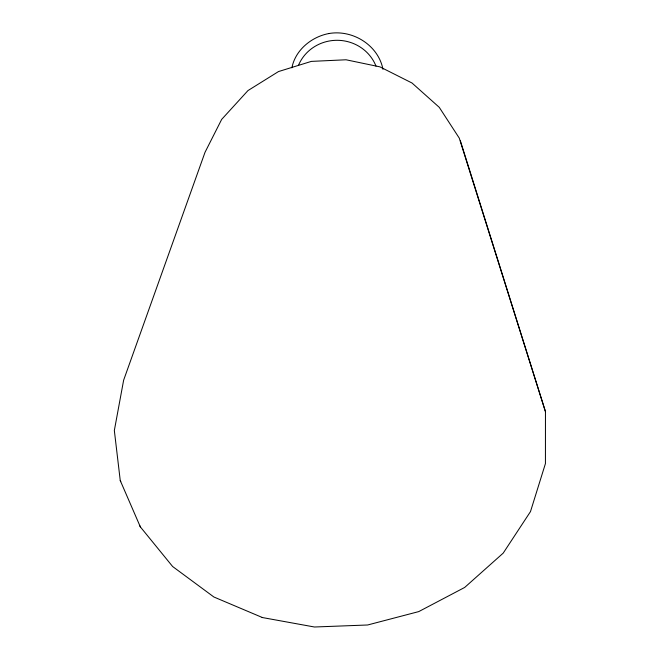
<?xml version="1.0" encoding="UTF-8"?>
<svg xmlns="http://www.w3.org/2000/svg" width="660" height="660" viewBox="0 0 660 660"><rect width="100%" height="100%" fill="white"/><g stroke="black" fill="none" stroke-linecap="round" stroke-linejoin="round"><path stroke-width="0.99" d="M291.885 67.84C295.317 50.119 311.338 36.944 328.639 33.578L328.787 33.569M328.639 33.578C352.473 29.246 378.32 45.07 382.965 69.316M262.111 617.496L314.457 627L367.637 624.987L418.745 611.597L464.665 587.458L503.217 553.113L530.483 511.591L545.432 463.576L545.457 411.65L459.261 138.105L439.255 107.324L412.005 83.003L379.921 66.858L346.038 59.779L311.363 61.388L278.479 71.569L247.978 90.569L221.677 119.386L205.021 152.303L123.635 380.193L114.337 430.493L120.252 480.554L140.341 526.878L172.631 566.519L213.873 596.995L262.474 617.562M120.252 480.554L120.747 481.684M139.895 525.871L140.341 526.878M545.457 411.65L460.358 140.77M298.485 65.307A41.596 39.897 1 0 1 337.499 40.301A41.596 39.897 1 0 1 375.994 66.124"/></g></svg>
